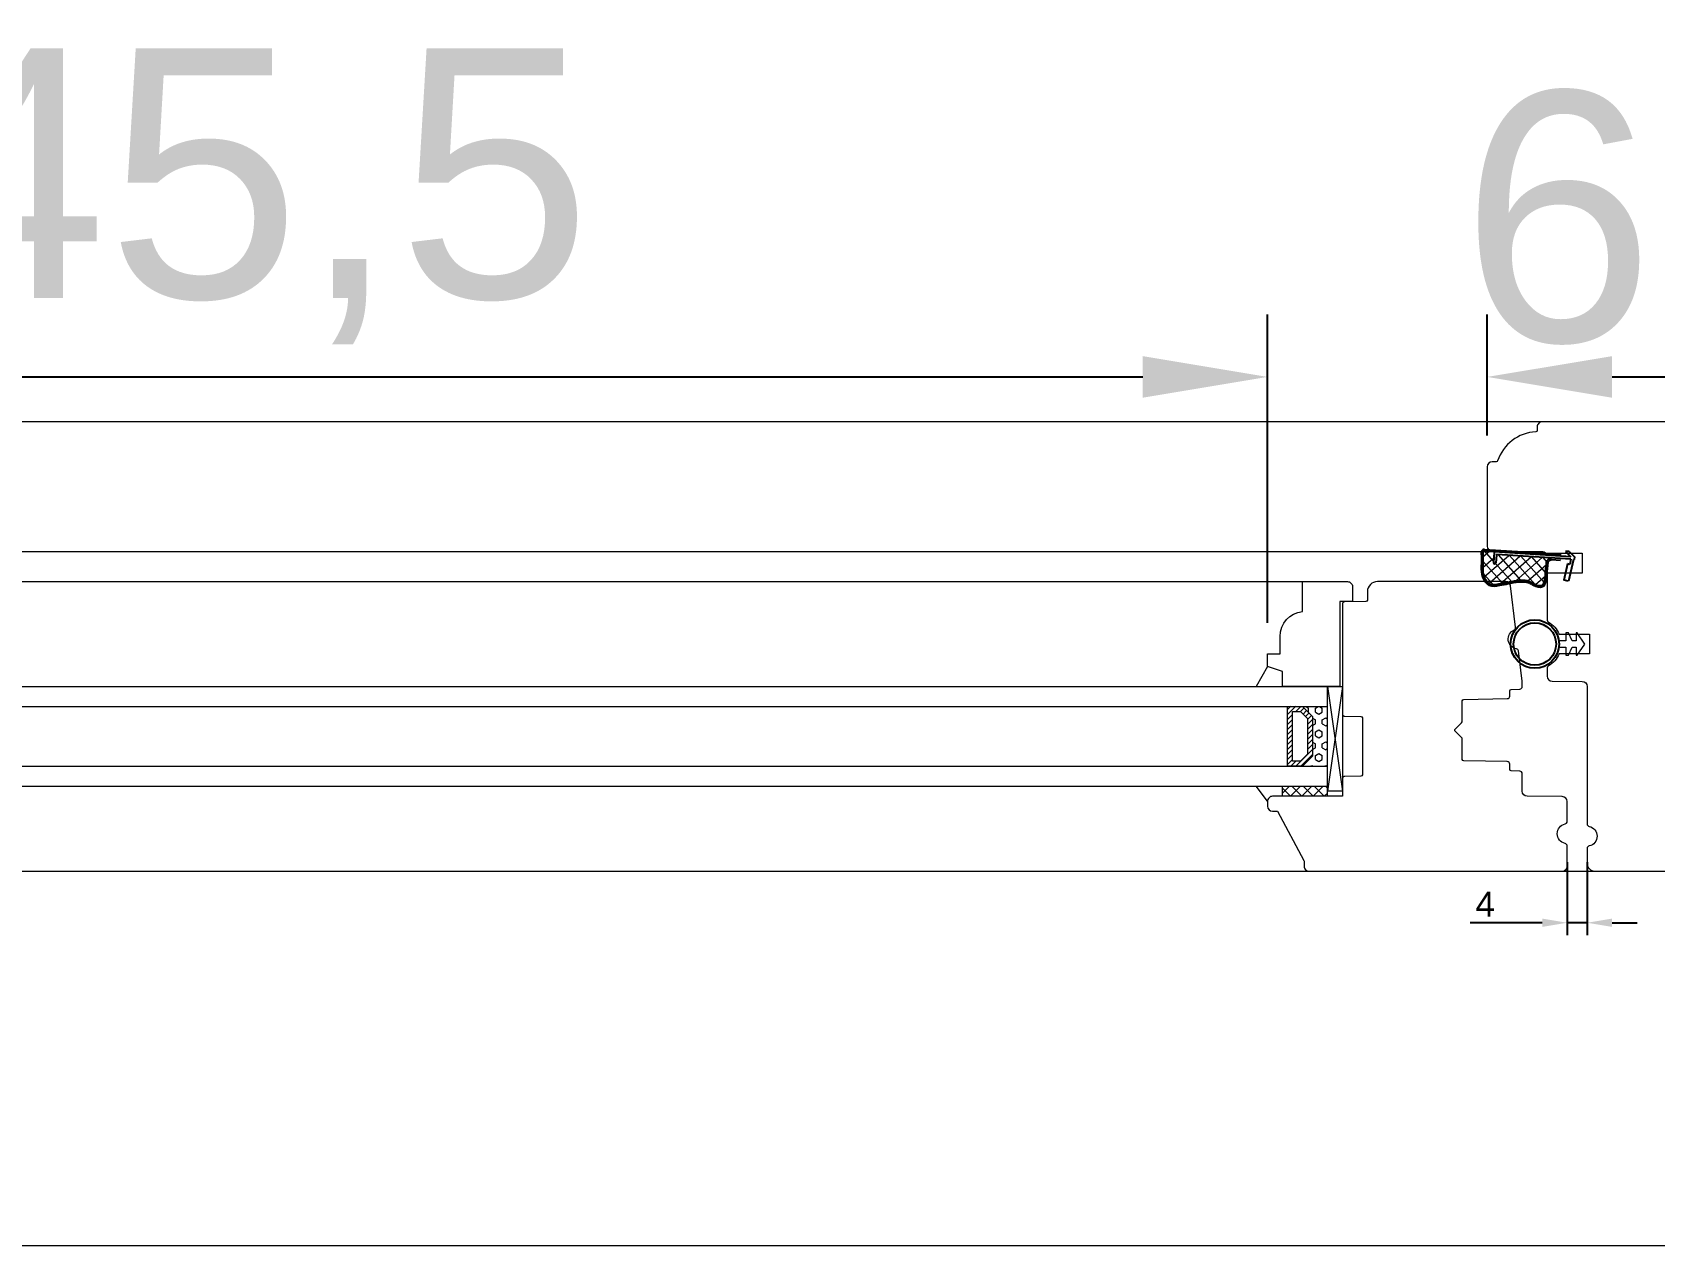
# Model space of a CAD drawing. Header units: millimetres. Extents: x 0 to 182016, y 11 to 3710.
# Drawn here: x 165920.6 to 166245.5, y 1002.9 to 1245.9 of the extents above; entities that cross this region are included whole.
import ezdxf

# ---------------------------------------------------------------- set-up
doc = ezdxf.new("R2010")
doc.units = ezdxf.units.MM
for name, color, linetype, lineweight in [('Matmenys', 10, 'Continuous', 20), ('OTHER', 251, 'Continuous', 13), ('Stakta', 7, 'Continuous', 25), ('Testinės profilio linijos', 7, 'Continuous', 5)]:
    doc.layers.add(name, color=color, linetype=linetype, lineweight=lineweight)
doc.styles.get("Standard").update_dxf_attribs({"font": 'arial.ttf'})
doc.dimstyles.new('2', dxfattribs={"dimscale": 2, "dimtxt": 2.5, "dimasz": 2.5, "dimexe": 1.25, "dimexo": 0.625, "dimtad": 1, "dimtxsty": 'Standard', "dimcen": 2.5, "dimadec": 0, "dimazin": 0, "dimtfac": 1, "dimtmove": 0, "dimatfit": 3, "dimfxl": 1, "dimarcsym": 0})
doc.dimstyles.new('Padidinti matmenys', dxfattribs={"dimscale": 10, "dimtxt": 5, "dimasz": 2.5, "dimexe": 1.25, "dimexo": 0.625, "dimtad": 1, "dimdec": 1, "dimtxsty": 'Standard', "dimcen": 2.5, "dimadec": 0, "dimazin": 0, "dimtfac": 1, "dimtdec": 1, "dimtmove": 0, "dimatfit": 3, "dimfxl": 1, "dimarcsym": 0})

# ---------------------------------------------------------------- blocks, each defined once
blk = doc.blocks.new('*D1509')
at = {"color": 0, "lineweight": -2, "transparency": 16777216}
for p, q in [((165722.47, 1127.65), (165722.47, 1189.4)), ((166167.97, 1127.65), (166167.97, 1189.4)), ((165747.47, 1176.9), (166142.97, 1176.9))]:
    blk.add_line(p, q, dxfattribs=at)
at = {"color": 0, "transparency": 16777216}
for points in [[(165747.47, 1181.06), (165747.47, 1172.73), (165722.47, 1176.9)], [(166142.97, 1181.06), (166142.97, 1172.73), (166167.97, 1176.9)]]:
    blk.add_solid(points, dxfattribs=at)
at = {"layer": 'Defpoints', "color": 0, "transparency": 16777216}
for p in [(166167.97, 1176.9), (165722.47, 1121.4), (166167.97, 1121.4)]:
    blk.add_point(p, dxfattribs=at)
at = {"color": 0, "lineweight": 5, "transparency": 16777216, "insert": (165945.22, 1213.09), "char_height": 50, "attachment_point": 5}
blk.add_mtext('445,5', dxfattribs=at)
blk = doc.blocks.new('*D1531')
at = {"layer": 'Defpoints', "color": 0, "transparency": 16777216}
for p in [(166227.97, 1080.93), (166231.97, 1080.93), (166231.97, 1067.56)]:
    blk.add_point(p, dxfattribs=at)
at = {"layer": 'Matmenys', "color": 0, "lineweight": -2, "transparency": 16777216}
for p, q in [((166227.97, 1079.68), (166227.97, 1065.06)), ((166231.97, 1079.68), (166231.97, 1065.06)), ((166222.97, 1067.56), (166208.57, 1067.56)), ((166231.97, 1067.56), (166227.97, 1067.56)), ((166236.97, 1067.56), (166241.97, 1067.56))]:
    blk.add_line(p, q, dxfattribs=at)
at = {"layer": 'Matmenys', "color": 0, "transparency": 16777216}
for points in [[(166222.97, 1068.4), (166222.97, 1066.73), (166227.97, 1067.56)], [(166236.97, 1068.4), (166236.97, 1066.73), (166231.97, 1067.56)]]:
    blk.add_solid(points, dxfattribs=at)
at = {"layer": 'Matmenys', "color": 0, "transparency": 16777216, "insert": (166211.55, 1071.31), "char_height": 5, "attachment_point": 5}
blk.add_mtext('4', dxfattribs=at)
blk = doc.blocks.new('*D2031')
at = {"color": 0, "lineweight": -2, "transparency": 16777216}
for p, q in [((166211.97, 1165.14), (166211.97, 1189.4)), ((166278.97, 1165.14), (166278.97, 1189.4)), ((166236.97, 1176.9), (166253.97, 1176.9))]:
    blk.add_line(p, q, dxfattribs=at)
at = {"color": 0, "transparency": 16777216}
for points in [[(166236.97, 1181.06), (166236.97, 1172.73), (166211.97, 1176.9)], [(166253.97, 1181.06), (166253.97, 1172.73), (166278.97, 1176.9)]]:
    blk.add_solid(points, dxfattribs=at)
at = {"layer": 'Defpoints', "color": 0, "transparency": 16777216}
for p in [(166278.97, 1176.9), (166211.97, 1158.89), (166278.97, 1158.89)]:
    blk.add_point(p, dxfattribs=at)
at = {"color": 0, "lineweight": 5, "transparency": 16777216, "insert": (166245.47, 1208.67), "char_height": 50, "attachment_point": 5}
blk.add_mtext('67', dxfattribs=at)

msp = doc.modelspace()

# ---------------------------------------------------------------- hatches: boundary and pattern name
at = {"lineweight": 0}
h = msp.add_hatch(dxfattribs=at)
h.set_pattern_fill('JIS_WOOD', color=256, angle=90, style=0)
h.set_pattern_definition([(45, (147429.1984, -11808.50645), (0.5, -0.5), [])])
h.paths.add_polyline_path([(166176.9695177, 1108.9018433), (166176.9695177, 1100.9018433), (166174.9695177, 1098.9018433), (166171.9695177, 1098.9018433), (166171.9517843, 1110.9384258), (166174.9695177, 1110.9018433)])
h.paths.add_polyline_path([(166175.9695177, 1101.3160568), (166175.9695177, 1108.4876297), (166174.5553041, 1109.9018433), (166172.9695177, 1109.9018433), (166172.9695177, 1099.9018433), (166174.5553041, 1099.9018433)], flags=16)
h = msp.add_hatch(dxfattribs=at)
h.set_pattern_fill('HEX', color=256, scale=0.25, angle=90, style=0)
h.set_pattern_definition([(90, (147429.1984, -11808.5064), (1.374815, -4e-16), [0.79375, -1.5875]), (330, (147429.1984, -11808.5064), (-0.6874075, -1.190624716), [0.79375, -1.5875]), (30, (147429.1984, -11807.7127), (0.6874075, -1.190624716), [0.79375, -1.5875])])
h.paths.add_polyline_path([(166179.9695177, 1098.9018433), (166174.9695177, 1098.9018433), (166176.9695177, 1100.9018433), (166176.9695177, 1108.9018433), (166174.9695177, 1110.9018433), (166179.9695177, 1110.9025523)])
at = {"lineweight": 0, "ltscale": 0.5}
h = msp.add_hatch(dxfattribs=at)
h.set_pattern_fill('ANSI37', color=256, scale=0.5, angle=90, style=0)
h.set_pattern_definition([(135, (165772.9694, 1092.9026), (-1.122532, -1.122532), []), (225, (165772.9694, 1092.9026), (1.122532, -1.122532), [])])
h.paths.add_polyline_path([(166170.9695177, 1094.9025523), (166179.9695177, 1094.9025523), (166179.9695177, 1092.9025523), (166170.9695177, 1092.9025523)])
at = {"layer": 'Matmenys'}
h = msp.add_hatch(dxfattribs=at)
h.set_pattern_fill('ANSI37', color=252, scale=0.5, angle=-93.589345612, style=0)
h.set_pattern_definition([(311.4106544, (162646.944, -271052.0981), (1.190606082, 1.0500540025), []), (41.4106544, (162646.944, -271052.0981), (-1.0500540025, 1.190606082), [])])
edge = h.paths.add_edge_path()
edge.add_arc((166213.8954018, 1141.2081286), 0.1, 86.410654388, 176.410654388)
edge.add_line((166213.795598, 1141.2143891), (166213.6985148, 1139.6667034))
edge.add_arc((166213.4490052, 1139.6823546), 0.25, 176.410654388, 356.410654388, ccw=False)
edge.add_line((166213.1994956, 1139.6980058), (166213.3278812, 1141.7447108))
edge.add_arc((166213.4276851, 1141.7384503), 0.1, 86.410654381, 176.410654388, ccw=False)
edge.add_line((166213.4339456, 1141.8382541), (166213.4386905, 1141.9138971))
edge.add_line((166213.4386905, 1141.9138971), (166211.4568896, 1142.0382115))
edge.add_spline(control_points=[(166211.4568896, 1142.0382115), (166211.3777311, 1142.0264091), (166211.3077395, 1142.0152336), (166211.2239887, 1141.9934397), (166211.2004244, 1141.9840539), (166211.1765413, 1141.971359), (166211.1684817, 1141.9651097), (166211.1439939, 1141.9395209), (166211.125101, 1141.9102839), (166211.0913977, 1141.8059641), (166211.0782757, 1141.7330319), (166211.0585736, 1141.4800489), (166211.0690719, 1141.2662147), (166211.0884001, 1140.8237363), (166211.0928754, 1140.6044074), (166211.0939516, 1140.1845165), (166211.0909196, 1139.9814304), (166211.0782092, 1139.3912231), (166211.0650327, 1139.0231729), (166211.0652944, 1138.2699915), (166211.0837908, 1137.8932417), (166211.1869771, 1137.3001372), (166211.2468711, 1137.0725663), (166211.3999068, 1136.6754651), (166211.4826562, 1136.5036774), (166211.6866563, 1136.1625097), (166211.8067711, 1135.996307), (166212.0742162, 1135.7051472), (166212.2218899, 1135.5815672), (166212.5030745, 1135.4218485), (166212.6383707, 1135.3742946), (166212.9396695, 1135.3146896), (166213.1032695, 1135.3039863), (166213.6878663, 1135.3177302), (166214.1517819, 1135.4124844), (166215.044278, 1135.5842267), (166215.4713583, 1135.6679212), (166216.5497069, 1135.8791076), (166217.2077575, 1136.0128416), (166218.2008594, 1136.1377676), (166218.5044605, 1136.1682615), (166219.1265042, 1136.1925969), (166219.4424082, 1136.1850562), (166219.9916164, 1136.1001719), (166220.2276999, 1136.0388332), (166220.6283513, 1135.8663729), (166220.7869838, 1135.7715244), (166221.0856426, 1135.587256), (166221.2270998, 1135.4973985), (166221.5288827, 1135.3413154), (166221.6939354, 1135.2713453), (166222.0590571, 1135.1516141), (166222.2600072, 1135.1086116), (166222.5994239, 1135.0847129), (166222.7414093, 1135.0979187), (166222.93663, 1135.1579579), (166223.0019578, 1135.1946981), (166223.1286812, 1135.3032472), (166223.187859, 1135.3753134), (166223.3449366, 1135.6394009), (166223.4264362, 1135.8805092), (166223.5430535, 1136.4309202), (166223.579585, 1136.7391153), (166223.6328565, 1137.3353331), (166223.652079, 1137.6228841), (166223.6954384, 1138.1533739), (166223.7175746, 1138.4016324), (166223.753789, 1138.8064347), (166223.7678754, 1138.9638381), (166223.7959975, 1139.2877704), (166223.8110335, 1139.4660877), (166223.8793185, 1139.7689547), (166223.9149536, 1139.8867767), (166224.0105503, 1140.0992555), (166224.0636972, 1140.1931703), (166224.182338, 1140.3383641), (166224.2379602, 1140.3933822), (166224.3617274, 1140.4824741), (166224.4253545, 1140.5153535), (166224.5442185, 1140.5635217), (166224.6012956, 1140.580403), (166224.7018759, 1140.6063469), (166224.7462715, 1140.6160645), (166224.7872678, 1140.6251004)], knot_values=[0, 0, 0, 0, 0.2245066002, 0.2245066002, 0.377043448, 0.377043448, 0.5295802957, 0.5295802957, 0.8082977366, 0.8082977366, 1.0870151774, 1.0870151774, 1.6244414062, 1.6244414062, 2.161867635, 2.161867635, 2.6992938638, 2.6992938638, 3.7741463214, 3.7741463214, 5.0334406395, 5.0334406395, 5.8656302806, 5.8656302806, 6.5060139406, 6.5060139406, 7.1463976006, 7.1463976006, 7.7996240151, 7.7996240151, 8.3563201169, 8.3563201169, 8.9130162187, 8.9130162187, 10.239934143, 10.239934143, 11.5668520673, 11.5668520673, 13.5970761059, 13.5970761059, 14.4582175179, 14.4582175179, 15.3193589298, 15.3193589298, 15.9856015553, 15.9856015553, 16.5061017172, 16.5061017172, 17.0266018791, 17.0266018791, 17.547102041, 17.547102041, 18.1672448488, 18.1672448488, 18.7176261004, 18.7176261004, 19.1465766047, 19.1465766047, 19.5755271091, 19.5755271091, 20.3898249977, 20.3898249977, 21.2041228863, 21.2041228863, 21.9655448497, 21.9655448497, 22.7269668131, 22.7269668131, 23.2229068178, 23.2229068178, 23.7188468224, 23.7188468224, 24.0184411081, 24.0184411081, 24.2549295987, 24.2549295987, 24.4119994701, 24.4119994701, 24.5501072405, 24.5501072405, 24.6882150108, 24.6882150108, 24.8099116426, 24.8099116426, 24.8099116426, 24.8099116426], degree=3, periodic=0)
edge.add_line((166224.7872678, 1140.6251004), (166213.9016623, 1141.3079324))

# ---------------------------------------------------------------- linework, layer by layer
at = {"color": 1}
for p, q in [((166211.4126494, 1142.3349315), (166226.7374648, 1141.3736368)), ((166211.4568896, 1142.0382115), (166226.6918344, 1141.0825542)), ((166224.8518406, 1140.3321322), (166226.6122919, 1140.2217027))]:
    msp.add_line(p, q, dxfattribs=at)
for p, q in [((166213.3278812, 1141.7447108), (166213.1994956, 1139.6980058)), ((166213.4339456, 1141.8382541), (166213.4386905, 1141.9138971)), ((166228.6922095, 1140.881134), (166213.4339456, 1141.8382541)), ((166213.795598, 1141.2143891), (166213.6985148, 1139.6667034)), ((166228.7354274, 1140.3774403), (166213.9016623, 1141.3079324)), ((166228.3891369, 1141.9019786), (166227.6414962, 1141.9488766)), ((166227.6414962, 1141.9488766), (166228.6922095, 1140.881134)), ((166229.2408898, 1140.3457337), (166228.2574433, 1135.9986432)), ((166228.3891369, 1141.9019786), (166229.4194782, 1140.8355139)), ((166228.7354274, 1140.3774403), (166228.4982325, 1139.3289772)), ((166229.3881757, 1140.3364948), (166229.2408898, 1140.3457337)), ((166229.4194782, 1140.8355139), (166229.3881757, 1140.3364948)), ((166228.0105566, 1139.4393046), (166227.2820913, 1136.2192981)), ((166228.4982325, 1139.3289772), (166228.0105566, 1139.4393046)), ((166228.2574433, 1135.9986432), (166227.2820913, 1136.2192981))]:
    msp.add_line(p, q)
at = {"lineweight": 9}
for p, q in [((165715.4722876, 1135.9025523), (166174.9695177, 1135.9025523)), ((165710.4723727, 1114.9025523), (166179.9694326, 1114.9025523)), ((165710.4723727, 1110.9025523), (166179.9694326, 1110.9025523)), ((165710.4723727, 1098.9025523), (166179.9694326, 1098.9025523)), ((165710.4723727, 1094.9025523), (166179.9694326, 1094.9025523))]:
    msp.add_line(p, q, dxfattribs=at)
at = {"lineweight": 0}
for p, q in [((166167.9695177, 1118.9025523), (166165.6828526, 1114.9025523)), ((166179.9695177, 1114.9018433), (166182.9695177, 1093.9018433)), ((166182.9695177, 1114.9018433), (166179.9695177, 1093.9018433)), ((166167.9695177, 1091.9025523), (166165.6828526, 1094.9025523)), ((166170.9695177, 1092.9025523), (166170.9695177, 1094.9025523)), ((166179.9695177, 1092.9025523), (166179.9695177, 1095.9025523))]:
    msp.add_line(p, q, dxfattribs=at)
at = {"lineweight": 5}
msp.add_line((165017.9750571, 1002.9025523), (167472.9639783, 1002.9025523), dxfattribs=at)
at = {"lineweight": 0}
msp.add_lwpolyline([(166174.9695177, 1129.9025523), (166174.9695177, 1135.9025523), (166183.9695177, 1135.9025523, -0.4142135624), (166184.9695177, 1134.9025523), (166184.9695177, 1131.9025523), (166182.4695177, 1131.9025523), (166182.4695177, 1114.9025523), (166170.9695177, 1114.9025523), (166170.9695177, 1117.9025523), (166167.9695177, 1118.9025523), (166167.9695177, 1121.4025523), (166170.4695177, 1121.4025523), (166170.4695177, 1124.9276151, -0.3851703882), (166174.9695177, 1129.9025523)], format="xyb", dxfattribs=at)
for points in [[(166182.9695177, 1114.9018433), (166182.9695177, 1093.9018433), (166179.9695177, 1093.9018433), (166179.9695177, 1114.9018433)], [(166176.9695177, 1108.9018433), (166176.9695177, 1100.9018433), (166174.9695177, 1098.9018433), (166171.9695177, 1098.9018433), (166171.9695177, 1110.9018433), (166174.9695177, 1110.9018433)], [(166175.9695177, 1108.4876297), (166175.9695177, 1101.3160568), (166174.5553041, 1099.9018433), (166172.9695177, 1099.9018433), (166172.9695177, 1109.9018433), (166174.5553041, 1109.9018433)]]:
    msp.add_lwpolyline(points, close=True, dxfattribs=at)
at = {"color": 18, "linetype": 'ByBlock', "true_color": 0x000000}
for radius in [4.85, 4.25]:
    msp.add_circle((166221.4870166, 1123.3927218), radius, dxfattribs=at)
for centre, radius, start, end in [((166213.4276851, 1141.7384503), 0.1, 86.410654387, 176.410654391), ((166213.8954018, 1141.2081286), 0.1, 86.410654387, 176.410654391), ((166213.4490052, 1139.6823546), 0.25, 176.410654391, 356.410654391)]:
    msp.add_arc(centre, radius, start, end)
at = {"color": 1}
msp.add_spline([(166211.4126494, 1142.3349315), (166211.051149, 1142.2444348), (166210.7816081, 1140.9705763), (166211.2699975, 1136.2782033), (166212.3131953, 1135.1881971), (166214.4766671, 1135.1695807), (166216.1747069, 1135.4999546), (166218.3401478, 1135.8468709), (166220.3768695, 1135.6474421), (166221.2051142, 1135.1712732), (166223.0596544, 1134.8910098), (166223.9521003, 1137.6031883), (166224.0792678, 1139.082064), (166224.1972392, 1139.7693318), (166224.4994448, 1140.2112172), (166224.8518406, 1140.3321322)], degree=3, dxfattribs=at)
msp.add_open_spline([(166211.4568896, 1142.0382115), (166211.3777311, 1142.0264091), (166211.3077395, 1142.0152336), (166211.2239887, 1141.9934397), (166211.2004244, 1141.9840539), (166211.1765413, 1141.971359), (166211.1684817, 1141.9651097), (166211.1439939, 1141.9395209), (166211.125101, 1141.9102839), (166211.0913977, 1141.8059641), (166211.0782757, 1141.7330319), (166211.0585736, 1141.4800489), (166211.0690719, 1141.2662147), (166211.0884001, 1140.8237363), (166211.0928754, 1140.6044074), (166211.0939516, 1140.1845165), (166211.0909196, 1139.9814304), (166211.0782092, 1139.3912231), (166211.0650327, 1139.0231729), (166211.0652944, 1138.2699915), (166211.0837908, 1137.8932417), (166211.1869771, 1137.3001372), (166211.2468711, 1137.0725663), (166211.3999068, 1136.6754651), (166211.4826562, 1136.5036774), (166211.6866563, 1136.1625097), (166211.8067711, 1135.996307), (166212.0742162, 1135.7051472), (166212.2218899, 1135.5815672), (166212.5030745, 1135.4218485), (166212.6383707, 1135.3742946), (166212.9396695, 1135.3146896), (166213.1032695, 1135.3039863), (166213.6878663, 1135.3177302), (166214.1517819, 1135.4124844), (166215.044278, 1135.5842267), (166215.4713583, 1135.6679212), (166216.5497069, 1135.8791076), (166217.2077575, 1136.0128416), (166218.2008594, 1136.1377676), (166218.5044605, 1136.1682615), (166219.1265042, 1136.1925969), (166219.4424082, 1136.1850562), (166219.9916164, 1136.1001719), (166220.2276999, 1136.0388332), (166220.6283513, 1135.8663729), (166220.7869838, 1135.7715244), (166221.0856426, 1135.587256), (166221.2270998, 1135.4973985), (166221.5288827, 1135.3413154), (166221.6939354, 1135.2713453), (166222.0590571, 1135.1516141), (166222.2600072, 1135.1086116), (166222.5994239, 1135.0847129), (166222.7414093, 1135.0979187), (166222.93663, 1135.1579579), (166223.0019578, 1135.1946981), (166223.1286812, 1135.3032472), (166223.187859, 1135.3753134), (166223.3449366, 1135.6394009), (166223.4264362, 1135.8805092), (166223.5430535, 1136.4309202), (166223.579585, 1136.7391153), (166223.6328565, 1137.3353331), (166223.652079, 1137.6228841), (166223.6954384, 1138.1533739), (166223.7175746, 1138.4016324), (166223.753789, 1138.8064347), (166223.7678754, 1138.9638381), (166223.7959975, 1139.2877704), (166223.8110335, 1139.4660877), (166223.8793185, 1139.7689547), (166223.9149536, 1139.8867767), (166224.0105503, 1140.0992555), (166224.0636972, 1140.1931703), (166224.182338, 1140.3383641), (166224.2379602, 1140.3933822), (166224.3617274, 1140.4824741), (166224.4253545, 1140.5153535), (166224.5442185, 1140.5635217), (166224.6012956, 1140.580403), (166224.7018759, 1140.6063469), (166224.7462715, 1140.6160645), (166224.7872678, 1140.6251004)], degree=3, knots=[0, 0, 0, 0, 0.2245066002, 0.2245066002, 0.377043448, 0.377043448, 0.5295802957, 0.5295802957, 0.8082977366, 0.8082977366, 1.0870151774, 1.0870151774, 1.6244414062, 1.6244414062, 2.161867635, 2.161867635, 2.6992938638, 2.6992938638, 3.7741463214, 3.7741463214, 5.0334406395, 5.0334406395, 5.8656302806, 5.8656302806, 6.5060139406, 6.5060139406, 7.1463976006, 7.1463976006, 7.7996240151, 7.7996240151, 8.3563201169, 8.3563201169, 8.9130162187, 8.9130162187, 10.239934143, 10.239934143, 11.5668520673, 11.5668520673, 13.5970761059, 13.5970761059, 14.4582175179, 14.4582175179, 15.3193589298, 15.3193589298, 15.9856015553, 15.9856015553, 16.5061017172, 16.5061017172, 17.0266018791, 17.0266018791, 17.547102041, 17.547102041, 18.1672448488, 18.1672448488, 18.7176261004, 18.7176261004, 19.1465766047, 19.1465766047, 19.5755271091, 19.5755271091, 20.3898249977, 20.3898249977, 21.2041228863, 21.2041228863, 21.9655448497, 21.9655448497, 22.7269668131, 22.7269668131, 23.2229068178, 23.2229068178, 23.7188468224, 23.7188468224, 24.0184411081, 24.0184411081, 24.2549295987, 24.2549295987, 24.4119994701, 24.4119994701, 24.5501072405, 24.5501072405, 24.6882150108, 24.6882150108, 24.8099116426, 24.8099116426, 24.8099116426, 24.8099116426], dxfattribs=at)
at = {"layer": 'OTHER'}
msp.add_lwpolyline([(166226.2902264, 1122.7826957), (166227.7061353, 1122.7826957), (166227.7061353, 1121.1374143), (166228.2318174, 1121.1374143), (166228.9751584, 1122.7826957), (166229.7677781, 1122.7826957), (166229.7677781, 1121.1374143), (166229.9866689, 1121.1374143), (166231.4895501, 1123.3927218), (166229.9866689, 1125.6480294), (166229.7677781, 1125.6480294), (166229.7677781, 1124.002748), (166228.9751584, 1124.002748), (166228.2318174, 1125.6480294), (166227.7061353, 1125.6480294), (166227.7061353, 1124.002748), (166226.2902264, 1124.002748)], dxfattribs=at)
at = {"layer": 'Stakta', "color": 18, "lineweight": 5, "true_color": 0x000000}
msp.add_lwpolyline([(166267.9695177, 1167.9025523), (166222.9695177, 1167.9025523, 0.4142135624), (166221.9695177, 1166.9025523), (166221.9695177, 1166.1932256, -0.4001549105), (166221.6839831, 1165.8935746, 0.3090857966), (166214.0346724, 1160.1052913, -0.3199404334), (166213.7528493, 1159.9006615), (166212.9607912, 1159.8937493, 0.4116598905), (166211.9695177, 1158.8937874), (166211.9695177, 1142.9985859, 0.4116598905), (166212.9607912, 1141.998624), (166222.9782442, 1141.911203, -0.2023892741), (166223.6920748, 1141.6025523), (166230.9695177, 1141.6025523), (166230.9695177, 1137.6025523), (166223.9695177, 1137.6025523), (166223.9695177, 1128.2058938, 0.2720281142), (166224.2261313, 1127.7691296, -0.164173551), (166226.3748424, 1125.4014868), (166232.4695177, 1125.4014868), (166232.4695177, 1121.4014868), (166226.3748424, 1121.4014868, -0.164173551), (166224.2261313, 1119.033844, 0.2720281141), (166223.9695177, 1118.5970797), (166223.9695177, 1116.9636785, 0.4116598905), (166224.9607912, 1115.9637165), (166230.9782442, 1115.911203, -0.4116598905), (166231.9695177, 1114.9112411), (166231.9695177, 1087.3520421, 0.3563939587), (166232.3695177, 1086.8621441, -0.816496581), (166232.3695177, 1082.9429605, 0.3563939587), (166231.9695177, 1082.4530626), (166231.9695177, 1079.4025523, 0.4142135624), (166233.4695177, 1077.9025523), (166257.4695177, 1077.9025523, 0.4142135624)], format="xyb", dxfattribs=at)
msp.add_lwpolyline([(166227.5695177, 1083.4429605, -0.8164965809), (166227.5695177, 1087.3621441, 0.3563939587), (166227.9695177, 1087.8520421), (166227.9695177, 1091.8326993, 0.4116598905), (166226.9782442, 1092.8326612), (166219.9607912, 1092.8939016, -0.4116598905), (166218.9695177, 1093.8938635), (166218.9695177, 1097.4323889, 0.4040361542), (166218.4869674, 1097.9321014), (166216.7590478, 1097.9924417, -0.4040262258), (166216.4695177, 1098.2922589), (166216.4695177, 1099.3453806, 0.4091108014), (166215.9782439, 1099.8453044), (166207.264282, 1099.9974072, -0.4091108014), (166206.9695177, 1100.2973615), (166206.9695177, 1104.3211815, 0.1989123674), (166206.8230711, 1104.6747348), (166205.5573857, 1105.9404203, -0.4142135624), (166205.5573857, 1106.3646843), (166206.8230711, 1107.6303698, 0.1989123674), (166206.9695177, 1107.9839232), (166206.9695177, 1112.0077431, -0.4091108014), (166207.264282, 1112.3076974), (166215.9782439, 1112.4598002, 0.4091108014), (166216.4695177, 1112.9597241), (166216.4695177, 1114.0128457, -0.4040262258), (166216.7590478, 1114.3126629), (166218.4869674, 1114.3730032, 0.4040262258), (166218.9695177, 1114.8726986), (166218.9695177, 1115.8413897, 0.0305527633), (166218.9620638, 1115.963259), (166218.2203749, 1122.0038309, 0.3282648586), (166217.8135651, 1122.4348274, -0.7358200833), (166217.3481591, 1126.2252549, 0.3282648586), (166217.6386174, 1126.7418652), (166216.6216474, 1135.0244217, 0.3788661087), (166215.6291012, 1135.9025523), (166189.9695177, 1135.9025523, 0.4142135624), (166187.9695177, 1133.9025523), (166187.9695177, 1132.1999457, -0.4116598905), (166187.6721357, 1131.8999571), (166183.4651544, 1131.8632433, 0.4116598905), (166182.9695177, 1131.3632624), (166182.9695177, 1109.4331154, 0.4116598905), (166183.4651544, 1108.9331344), (166186.6721357, 1108.9051475, -0.4116598905), (166186.9695177, 1108.6051589), (166186.9695177, 1097.1999457, -0.4116598905), (166186.6721357, 1096.8999571), (166183.4651544, 1096.8719702, 0.4116598905), (166182.9695177, 1096.3719892), (166182.9695177, 1092.9025523), (166168.9695177, 1092.9025523, 0.4142135624), (166167.9695177, 1091.9025523), (166167.9695177, 1090.9113173, 0.4116598905), (166168.9607912, 1089.9113553), (166169.9695177, 1089.9025523), (166175.2280858, 1080.0126241, -0.1227845609), (166175.286612, 1079.7778883), (166175.286612, 1078.9025523, 0.4142135624), (166176.286612, 1077.9025523), (166226.9695177, 1077.9025523, 0.4142135624), (166227.9695177, 1078.9025523), (166227.9695177, 1082.9530626, 0.3563939587)], format="xyb", close=True, dxfattribs=at)
at = {"layer": 'Testinės profilio linijos', "lineweight": 5}
for p, q in [((167423.9639472, 1167.9025523), (165066.4750575, 1167.9025523)), ((165667.3407502, 1141.9025523), (166223.1010551, 1141.9025523)), ((165113.657943, 1077.9025523), (167377.2810723, 1077.9025523))]:
    msp.add_line(p, q, dxfattribs=at)

# ---------------------------------------------------------------- dimensions: what is measured, and where the dimension line sits
at = {"color": 1, "lineweight": 5}
dim = msp.add_linear_dim(base=(166167.9695177, 1176.8953295), p1=(165722.4722876, 1121.4025523), p2=(166167.9695177, 1121.4025523), dimstyle='Padidinti matmenys', dxfattribs=at)
dim.commit()
dim.dimension.update_dxf_attribs({"geometry": '*D1509', "text_midpoint": (165945.2209026, 1213.0907592)})
dim = msp.add_linear_dim(base=(166278.9695177, 1176.8953295), p1=(166211.9695177, 1158.8937874), p2=(166278.9695177, 1158.8937874), dimstyle='Padidinti matmenys', dxfattribs=at)
dim.commit()
dim.dimension.update_dxf_attribs({"geometry": '*D2031', "text_midpoint": (166245.4695177, 1176.8953295), "dimtype": 160})
at = {"layer": 'Matmenys'}
dim = msp.add_linear_dim(base=(166231.9695177, 1067.5632287), p1=(166227.9695177, 1080.9278074), p2=(166231.9695177, 1080.9278074), angle=180, dimstyle='2', override={"dimdec": 6}, dxfattribs=at)
dim.commit()
dim.dimension.update_dxf_attribs({"geometry": '*D1531', "text_midpoint": (166211.5486446, 1067.5632287), "dimtype": 160})

doc.saveas('drawing.dxf')
